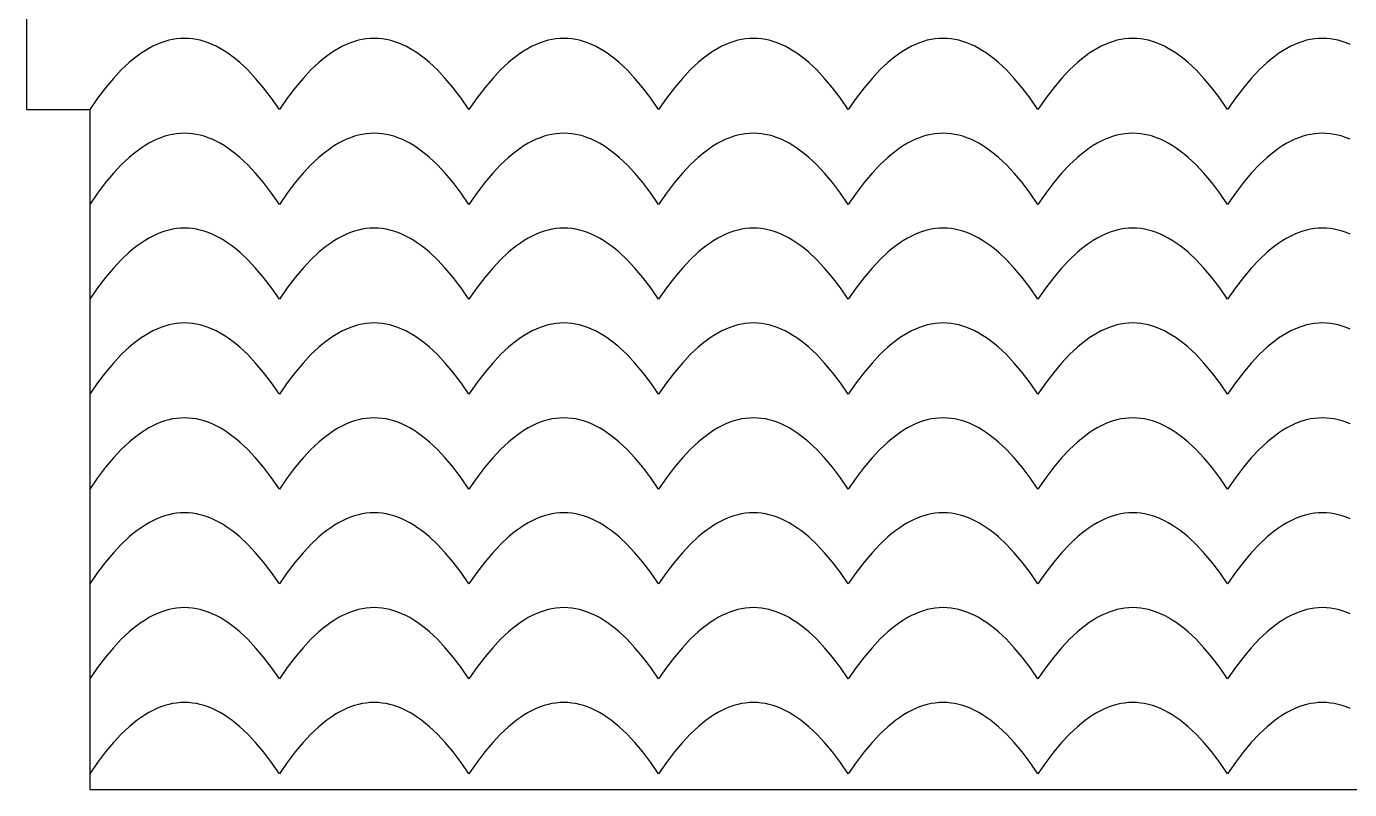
# Model space of a CAD drawing. Extents: x -831 to 1547, y -1426 to -385.
# Drawn here: x -1.2 to 61.6, y -740 to -703.8 of the extents above; entities that cross this region are included whole.
import ezdxf

# ---------------------------------------------------------------- set-up
doc = ezdxf.new("R2010")
doc.units = 0
doc.layers.add('CUT', color=18, linetype='CONTINUOUS')
doc.layers.add('ENGRAVE', color=1, linetype='CONTINUOUS')

msp = doc.modelspace()

# ---------------------------------------------------------------- linework, layer by layer
at = {"layer": 'CUT'}
msp.add_lwpolyline([(1.841, -695.709), (-1.159, -695.709), (-1.159, -707.709), (1.842, -707.709), (1.841, -739.959), (253.842, -739.959), (253.842, -663.459), (1.842, -663.459)], close=True, dxfattribs=at)
at = {"layer": 'ENGRAVE'}
for points in [[(61.655, -704.621), (61.467, -704.545), (61.28, -704.48), (61.092, -704.428), (60.905, -704.387), (60.717, -704.357), (60.53, -704.34), (60.342, -704.334), (60.154, -704.34), (59.967, -704.357), (59.779, -704.387), (59.592, -704.428), (59.405, -704.48), (59.217, -704.545), (59.029, -704.621), (58.842, -704.709), (58.655, -704.809), (58.467, -704.92), (58.28, -705.043), (58.092, -705.178), (57.905, -705.324), (57.717, -705.482), (57.342, -705.834), (56.967, -706.232), (56.592, -706.678), (56.217, -707.17), (55.842, -707.709), (55.467, -707.17), (55.092, -706.678), (54.717, -706.232), (54.342, -705.834), (53.967, -705.482), (53.779, -705.324), (53.592, -705.178), (53.405, -705.043), (53.217, -704.92), (53.029, -704.809), (52.842, -704.709), (52.655, -704.621), (52.467, -704.545), (52.28, -704.48), (52.092, -704.428), (51.905, -704.387), (51.717, -704.357), (51.53, -704.34), (51.342, -704.334), (51.154, -704.34), (50.967, -704.357), (50.779, -704.387), (50.592, -704.428), (50.405, -704.48), (50.217, -704.545), (50.029, -704.621), (49.842, -704.709), (49.655, -704.809), (49.467, -704.92), (49.28, -705.043), (49.092, -705.178), (48.905, -705.324), (48.717, -705.482), (48.342, -705.834), (47.967, -706.232), (47.592, -706.678), (47.217, -707.17), (46.842, -707.709), (46.467, -707.17), (46.092, -706.678), (45.717, -706.232), (45.342, -705.834), (44.967, -705.482), (44.779, -705.324), (44.592, -705.178), (44.405, -705.043), (44.217, -704.92), (44.029, -704.809), (43.842, -704.709), (43.655, -704.621), (43.467, -704.545), (43.28, -704.48), (43.092, -704.428), (42.905, -704.387), (42.717, -704.357), (42.53, -704.34), (42.342, -704.334), (42.154, -704.34), (41.967, -704.357), (41.779, -704.387), (41.592, -704.428), (41.405, -704.48), (41.217, -704.545), (41.029, -704.621), (40.842, -704.709), (40.655, -704.809), (40.467, -704.92), (40.28, -705.043), (40.092, -705.178), (39.905, -705.324), (39.717, -705.482), (39.342, -705.834), (38.967, -706.232), (38.592, -706.678), (38.217, -707.17), (37.842, -707.709), (37.467, -707.17), (37.092, -706.678), (36.717, -706.232), (36.342, -705.834), (35.967, -705.482), (35.779, -705.324), (35.592, -705.178), (35.405, -705.043), (35.217, -704.92), (35.029, -704.809), (34.842, -704.709), (34.655, -704.621), (34.467, -704.545), (34.28, -704.48), (34.092, -704.428), (33.905, -704.387), (33.717, -704.357), (33.53, -704.34), (33.342, -704.334), (33.154, -704.34), (32.967, -704.357), (32.779, -704.387), (32.592, -704.428), (32.405, -704.48), (32.217, -704.545), (32.029, -704.621), (31.842, -704.709), (31.655, -704.809), (31.467, -704.92), (31.28, -705.043), (31.092, -705.178), (30.905, -705.324), (30.717, -705.482), (30.342, -705.834), (29.967, -706.232), (29.592, -706.678), (29.217, -707.17), (28.842, -707.709), (28.467, -707.17), (28.092, -706.678), (27.717, -706.232), (27.342, -705.834), (26.967, -705.482), (26.779, -705.324), (26.592, -705.178), (26.405, -705.043), (26.217, -704.92), (26.029, -704.809), (25.842, -704.709), (25.655, -704.621), (25.467, -704.545), (25.28, -704.48), (25.092, -704.428), (24.905, -704.387), (24.717, -704.357), (24.53, -704.34), (24.342, -704.334), (24.154, -704.34), (23.967, -704.357), (23.779, -704.387), (23.592, -704.428), (23.405, -704.48), (23.217, -704.545), (23.029, -704.621), (22.842, -704.709), (22.655, -704.809), (22.467, -704.92), (22.28, -705.043), (22.092, -705.178), (21.905, -705.324), (21.717, -705.482), (21.342, -705.834), (20.967, -706.232), (20.592, -706.678), (20.217, -707.17), (19.842, -707.709), (19.467, -707.17), (19.092, -706.678), (18.717, -706.232), (18.342, -705.834), (17.967, -705.482), (17.779, -705.324), (17.592, -705.178), (17.405, -705.043), (17.217, -704.92), (17.029, -704.809), (16.842, -704.709), (16.655, -704.621), (16.467, -704.545), (16.28, -704.48), (16.092, -704.428), (15.905, -704.387), (15.717, -704.357), (15.53, -704.34), (15.342, -704.334), (15.154, -704.34), (14.967, -704.357), (14.779, -704.387), (14.592, -704.428), (14.405, -704.481), (14.217, -704.545), (14.029, -704.621), (13.842, -704.709), (13.655, -704.809), (13.467, -704.92), (13.28, -705.043), (13.092, -705.178), (12.905, -705.324), (12.717, -705.482), (12.342, -705.834), (11.967, -706.232), (11.592, -706.678), (11.217, -707.17), (10.842, -707.709), (10.467, -707.17), (10.092, -706.678), (9.717, -706.232), (9.342, -705.834), (8.967, -705.482), (8.779, -705.324), (8.592, -705.178), (8.405, -705.043), (8.217, -704.92), (8.029, -704.809), (7.842, -704.709), (7.655, -704.621), (7.467, -704.545), (7.28, -704.481), (7.092, -704.428), (6.905, -704.387), (6.717, -704.357), (6.53, -704.34), (6.342, -704.334), (6.154, -704.34), (5.967, -704.357), (5.779, -704.387), (5.592, -704.428), (5.405, -704.481), (5.217, -704.545), (5.029, -704.621), (4.842, -704.709), (4.655, -704.809), (4.467, -704.92), (4.28, -705.043), (4.092, -705.178), (3.905, -705.324), (3.717, -705.482), (3.342, -705.834), (2.967, -706.232), (2.592, -706.678), (2.217, -707.17), (1.842, -707.709)], [(61.654, -709.121), (61.467, -709.045), (61.279, -708.98), (61.092, -708.928), (60.904, -708.887), (60.717, -708.857), (60.529, -708.84), (60.342, -708.834), (60.154, -708.84), (59.967, -708.857), (59.779, -708.887), (59.592, -708.928), (59.404, -708.98), (59.217, -709.045), (59.029, -709.121), (58.842, -709.209), (58.654, -709.309), (58.467, -709.42), (58.279, -709.543), (58.092, -709.678), (57.904, -709.824), (57.717, -709.982), (57.342, -710.334), (56.967, -710.732), (56.592, -711.178), (56.217, -711.67), (55.842, -712.209), (55.467, -711.67), (55.092, -711.178), (54.717, -710.732), (54.342, -710.334), (53.967, -709.982), (53.779, -709.824), (53.592, -709.678), (53.404, -709.543), (53.217, -709.42), (53.029, -709.309), (52.842, -709.209), (52.654, -709.121), (52.467, -709.045), (52.279, -708.98), (52.092, -708.928), (51.904, -708.887), (51.717, -708.857), (51.529, -708.84), (51.342, -708.834), (51.154, -708.84), (50.967, -708.857), (50.779, -708.887), (50.592, -708.928), (50.404, -708.98), (50.217, -709.045), (50.029, -709.121), (49.842, -709.209), (49.654, -709.309), (49.467, -709.42), (49.279, -709.543), (49.092, -709.678), (48.904, -709.824), (48.717, -709.982), (48.342, -710.334), (47.967, -710.732), (47.592, -711.178), (47.217, -711.67), (46.842, -712.209), (46.467, -711.67), (46.092, -711.178), (45.717, -710.732), (45.342, -710.334), (44.967, -709.982), (44.779, -709.824), (44.592, -709.678), (44.404, -709.543), (44.217, -709.42), (44.029, -709.309), (43.842, -709.209), (43.654, -709.121), (43.467, -709.045), (43.279, -708.98), (43.092, -708.928), (42.904, -708.887), (42.717, -708.857), (42.529, -708.84), (42.342, -708.834), (42.154, -708.84), (41.967, -708.857), (41.779, -708.887), (41.592, -708.928), (41.404, -708.98), (41.217, -709.045), (41.029, -709.121), (40.842, -709.209), (40.654, -709.309), (40.467, -709.42), (40.279, -709.543), (40.092, -709.678), (39.904, -709.824), (39.717, -709.982), (39.342, -710.334), (38.967, -710.732), (38.592, -711.178), (38.217, -711.67), (37.842, -712.209), (37.467, -711.67), (37.092, -711.178), (36.717, -710.732), (36.342, -710.334), (35.967, -709.982), (35.779, -709.824), (35.592, -709.678), (35.404, -709.543), (35.217, -709.42), (35.029, -709.309), (34.842, -709.209), (34.654, -709.121), (34.467, -709.045), (34.279, -708.98), (34.092, -708.928), (33.904, -708.887), (33.717, -708.857), (33.529, -708.84), (33.342, -708.834), (33.154, -708.84), (32.967, -708.857), (32.779, -708.887), (32.592, -708.928), (32.404, -708.98), (32.217, -709.045), (32.029, -709.121), (31.842, -709.209), (31.654, -709.309), (31.467, -709.42), (31.279, -709.543), (31.092, -709.678), (30.904, -709.824), (30.717, -709.982), (30.342, -710.334), (29.967, -710.732), (29.592, -711.178), (29.217, -711.67), (28.842, -712.209), (28.467, -711.67), (28.092, -711.178), (27.717, -710.732), (27.342, -710.334), (26.967, -709.982), (26.779, -709.824), (26.592, -709.678), (26.404, -709.543), (26.217, -709.42), (26.029, -709.309), (25.842, -709.209), (25.654, -709.121), (25.467, -709.045), (25.279, -708.98), (25.092, -708.928), (24.904, -708.887), (24.717, -708.857), (24.529, -708.84), (24.342, -708.834), (24.154, -708.84), (23.967, -708.857), (23.779, -708.887), (23.592, -708.928), (23.404, -708.98), (23.217, -709.045), (23.029, -709.121), (22.842, -709.209), (22.654, -709.309), (22.467, -709.42), (22.279, -709.543), (22.092, -709.678), (21.904, -709.824), (21.717, -709.982), (21.342, -710.334), (20.967, -710.732), (20.592, -711.178), (20.217, -711.67), (19.842, -712.209), (19.467, -711.67), (19.092, -711.178), (18.717, -710.732), (18.342, -710.334), (17.967, -709.982), (17.779, -709.824), (17.592, -709.678), (17.404, -709.543), (17.217, -709.42), (17.029, -709.309), (16.842, -709.209), (16.654, -709.121), (16.467, -709.045), (16.279, -708.98), (16.092, -708.928), (15.904, -708.887), (15.717, -708.857), (15.529, -708.84), (15.342, -708.834), (15.154, -708.84), (14.967, -708.857), (14.779, -708.887), (14.592, -708.928), (14.404, -708.981), (14.217, -709.045), (14.029, -709.121), (13.842, -709.209), (13.654, -709.309), (13.467, -709.42), (13.279, -709.543), (13.092, -709.678), (12.904, -709.824), (12.717, -709.982), (12.342, -710.334), (11.967, -710.732), (11.592, -711.178), (11.217, -711.67), (10.842, -712.209), (10.467, -711.67), (10.092, -711.178), (9.717, -710.732), (9.342, -710.334), (8.967, -709.982), (8.779, -709.824), (8.592, -709.678), (8.404, -709.543), (8.217, -709.42), (8.029, -709.309), (7.842, -709.209), (7.654, -709.121), (7.467, -709.045), (7.279, -708.981), (7.092, -708.928), (6.904, -708.887), (6.717, -708.857), (6.529, -708.84), (6.342, -708.834), (6.154, -708.84), (5.967, -708.857), (5.779, -708.887), (5.592, -708.928), (5.404, -708.981), (5.217, -709.045), (5.029, -709.121), (4.842, -709.209), (4.654, -709.309), (4.467, -709.42), (4.279, -709.543), (4.092, -709.678), (3.904, -709.824), (3.717, -709.982), (3.342, -710.334), (2.967, -710.732), (2.592, -711.178), (2.217, -711.67), (1.842, -712.209)], [(61.654, -713.621), (61.467, -713.545), (61.279, -713.48), (61.092, -713.428), (60.904, -713.387), (60.717, -713.357), (60.529, -713.34), (60.342, -713.334), (60.154, -713.34), (59.967, -713.357), (59.779, -713.387), (59.592, -713.428), (59.404, -713.48), (59.217, -713.545), (59.029, -713.621), (58.842, -713.709), (58.654, -713.809), (58.467, -713.92), (58.279, -714.043), (58.092, -714.178), (57.904, -714.324), (57.717, -714.482), (57.342, -714.834), (56.967, -715.232), (56.592, -715.678), (56.217, -716.17), (55.842, -716.709), (55.467, -716.17), (55.092, -715.678), (54.717, -715.232), (54.342, -714.834), (53.967, -714.482), (53.779, -714.324), (53.592, -714.178), (53.404, -714.043), (53.217, -713.92), (53.029, -713.809), (52.842, -713.709), (52.654, -713.621), (52.467, -713.545), (52.279, -713.48), (52.092, -713.428), (51.904, -713.387), (51.717, -713.357), (51.529, -713.34), (51.342, -713.334), (51.154, -713.34), (50.967, -713.357), (50.779, -713.387), (50.592, -713.428), (50.404, -713.48), (50.217, -713.545), (50.029, -713.621), (49.842, -713.709), (49.654, -713.809), (49.467, -713.92), (49.279, -714.043), (49.092, -714.178), (48.904, -714.324), (48.717, -714.482), (48.342, -714.834), (47.967, -715.232), (47.592, -715.678), (47.217, -716.17), (46.842, -716.709), (46.467, -716.17), (46.092, -715.678), (45.717, -715.232), (45.342, -714.834), (44.967, -714.482), (44.779, -714.324), (44.592, -714.178), (44.404, -714.043), (44.217, -713.92), (44.029, -713.809), (43.842, -713.709), (43.654, -713.621), (43.467, -713.545), (43.279, -713.48), (43.092, -713.428), (42.904, -713.387), (42.717, -713.357), (42.529, -713.34), (42.342, -713.334), (42.154, -713.34), (41.967, -713.357), (41.779, -713.387), (41.592, -713.428), (41.404, -713.48), (41.217, -713.545), (41.029, -713.621), (40.842, -713.709), (40.654, -713.809), (40.467, -713.92), (40.279, -714.043), (40.092, -714.178), (39.904, -714.324), (39.717, -714.482), (39.342, -714.834), (38.967, -715.232), (38.592, -715.678), (38.217, -716.17), (37.842, -716.709), (37.467, -716.17), (37.092, -715.678), (36.717, -715.232), (36.342, -714.834), (35.967, -714.482), (35.779, -714.324), (35.592, -714.178), (35.404, -714.043), (35.217, -713.92), (35.029, -713.809), (34.842, -713.709), (34.654, -713.621), (34.467, -713.545), (34.279, -713.48), (34.092, -713.428), (33.904, -713.387), (33.717, -713.357), (33.529, -713.34), (33.342, -713.334), (33.154, -713.34), (32.967, -713.357), (32.779, -713.387), (32.592, -713.428), (32.404, -713.48), (32.217, -713.545), (32.029, -713.621), (31.842, -713.709), (31.654, -713.809), (31.467, -713.92), (31.279, -714.043), (31.092, -714.178), (30.904, -714.324), (30.717, -714.482), (30.342, -714.834), (29.967, -715.232), (29.592, -715.678), (29.217, -716.17), (28.842, -716.709), (28.467, -716.17), (28.092, -715.678), (27.717, -715.232), (27.342, -714.834), (26.967, -714.482), (26.779, -714.324), (26.592, -714.178), (26.404, -714.043), (26.217, -713.92), (26.029, -713.809), (25.842, -713.709), (25.654, -713.621), (25.467, -713.545), (25.279, -713.48), (25.092, -713.428), (24.904, -713.387), (24.717, -713.357), (24.529, -713.34), (24.342, -713.334), (24.154, -713.34), (23.967, -713.357), (23.779, -713.387), (23.592, -713.428), (23.404, -713.48), (23.217, -713.545), (23.029, -713.621), (22.842, -713.709), (22.654, -713.809), (22.467, -713.92), (22.279, -714.043), (22.092, -714.178), (21.904, -714.324), (21.717, -714.482), (21.342, -714.834), (20.967, -715.232), (20.592, -715.678), (20.217, -716.17), (19.842, -716.709), (19.467, -716.17), (19.092, -715.678), (18.717, -715.232), (18.342, -714.834), (17.967, -714.482), (17.779, -714.324), (17.592, -714.178), (17.404, -714.043), (17.217, -713.92), (17.029, -713.809), (16.842, -713.709), (16.654, -713.621), (16.467, -713.545), (16.279, -713.48), (16.092, -713.428), (15.904, -713.387), (15.717, -713.357), (15.529, -713.34), (15.342, -713.334), (15.154, -713.34), (14.967, -713.357), (14.779, -713.387), (14.592, -713.428), (14.404, -713.481), (14.217, -713.545), (14.029, -713.621), (13.842, -713.709), (13.654, -713.809), (13.467, -713.92), (13.279, -714.043), (13.092, -714.178), (12.904, -714.324), (12.717, -714.482), (12.342, -714.834), (11.967, -715.232), (11.592, -715.678), (11.217, -716.17), (10.842, -716.709), (10.467, -716.17), (10.092, -715.678), (9.717, -715.232), (9.342, -714.834), (8.967, -714.482), (8.779, -714.324), (8.592, -714.178), (8.404, -714.043), (8.217, -713.92), (8.029, -713.809), (7.842, -713.709), (7.654, -713.621), (7.467, -713.545), (7.279, -713.481), (7.092, -713.428), (6.904, -713.387), (6.717, -713.357), (6.529, -713.34), (6.342, -713.334), (6.154, -713.34), (5.967, -713.357), (5.779, -713.387), (5.592, -713.428), (5.404, -713.481), (5.217, -713.545), (5.029, -713.621), (4.842, -713.709), (4.654, -713.809), (4.467, -713.92), (4.279, -714.043), (4.092, -714.178), (3.904, -714.324), (3.717, -714.482), (3.342, -714.834), (2.967, -715.232), (2.592, -715.678), (2.217, -716.17), (1.842, -716.709)], [(61.655, -718.121), (61.467, -718.045), (61.28, -717.98), (61.092, -717.928), (60.905, -717.887), (60.717, -717.857), (60.53, -717.84), (60.342, -717.834), (60.154, -717.84), (59.967, -717.857), (59.779, -717.887), (59.592, -717.928), (59.405, -717.98), (59.217, -718.045), (59.029, -718.121), (58.842, -718.209), (58.655, -718.309), (58.467, -718.42), (58.28, -718.543), (58.092, -718.678), (57.905, -718.824), (57.717, -718.982), (57.342, -719.334), (56.967, -719.732), (56.592, -720.178), (56.217, -720.67), (55.842, -721.209), (55.467, -720.67), (55.092, -720.178), (54.717, -719.732), (54.342, -719.334), (53.967, -718.982), (53.779, -718.824), (53.592, -718.678), (53.404, -718.543), (53.217, -718.42), (53.029, -718.309), (52.842, -718.209), (52.654, -718.121), (52.467, -718.045), (52.279, -717.98), (52.092, -717.928), (51.904, -717.887), (51.717, -717.857), (51.529, -717.84), (51.342, -717.834), (51.154, -717.84), (50.967, -717.857), (50.779, -717.887), (50.592, -717.928), (50.404, -717.98), (50.217, -718.045), (50.029, -718.121), (49.842, -718.209), (49.654, -718.309), (49.467, -718.42), (49.279, -718.543), (49.092, -718.678), (48.904, -718.824), (48.717, -718.982), (48.342, -719.334), (47.967, -719.732), (47.592, -720.178), (47.217, -720.67), (46.842, -721.209), (46.467, -720.67), (46.092, -720.178), (45.717, -719.732), (45.342, -719.334), (44.967, -718.982), (44.779, -718.824), (44.592, -718.678), (44.404, -718.543), (44.217, -718.42), (44.029, -718.309), (43.842, -718.209), (43.654, -718.121), (43.467, -718.045), (43.279, -717.98), (43.092, -717.928), (42.904, -717.887), (42.717, -717.857), (42.529, -717.84), (42.342, -717.834), (42.154, -717.84), (41.967, -717.857), (41.779, -717.887), (41.592, -717.928), (41.404, -717.98), (41.217, -718.045), (41.029, -718.121), (40.842, -718.209), (40.654, -718.309), (40.467, -718.42), (40.279, -718.543), (40.092, -718.678), (39.904, -718.824), (39.717, -718.982), (39.342, -719.334), (38.967, -719.732), (38.592, -720.178), (38.217, -720.67), (37.842, -721.209), (37.467, -720.67), (37.092, -720.178), (36.717, -719.732), (36.342, -719.334), (35.967, -718.982), (35.779, -718.824), (35.592, -718.678), (35.404, -718.543), (35.217, -718.42), (35.029, -718.309), (34.842, -718.209), (34.654, -718.121), (34.467, -718.045), (34.279, -717.98), (34.092, -717.928), (33.904, -717.887), (33.717, -717.857), (33.529, -717.84), (33.342, -717.834), (33.154, -717.84), (32.967, -717.857), (32.779, -717.887), (32.592, -717.928), (32.404, -717.98), (32.217, -718.045), (32.029, -718.121), (31.842, -718.209), (31.654, -718.309), (31.467, -718.42), (31.279, -718.543), (31.092, -718.678), (30.904, -718.824), (30.717, -718.982), (30.342, -719.334), (29.967, -719.732), (29.592, -720.178), (29.217, -720.67), (28.842, -721.209), (28.467, -720.67), (28.092, -720.178), (27.717, -719.732), (27.342, -719.334), (26.967, -718.982), (26.779, -718.824), (26.592, -718.678), (26.404, -718.543), (26.217, -718.42), (26.029, -718.309), (25.842, -718.209), (25.654, -718.121), (25.467, -718.045), (25.279, -717.98), (25.092, -717.928), (24.904, -717.887), (24.717, -717.857), (24.529, -717.84), (24.342, -717.834), (24.154, -717.84), (23.967, -717.857), (23.779, -717.887), (23.592, -717.928), (23.404, -717.98), (23.217, -718.045), (23.029, -718.121), (22.842, -718.209), (22.654, -718.309), (22.467, -718.42), (22.279, -718.543), (22.092, -718.678), (21.904, -718.824), (21.717, -718.982), (21.342, -719.334), (20.967, -719.732), (20.592, -720.178), (20.217, -720.67), (19.842, -721.209), (19.467, -720.67), (19.092, -720.178), (18.717, -719.732), (18.342, -719.334), (17.967, -718.982), (17.779, -718.824), (17.592, -718.678), (17.404, -718.543), (17.217, -718.42), (17.029, -718.309), (16.842, -718.209), (16.654, -718.121), (16.467, -718.045), (16.279, -717.98), (16.092, -717.928), (15.904, -717.887), (15.717, -717.857), (15.529, -717.84), (15.342, -717.834), (15.154, -717.84), (14.967, -717.857), (14.779, -717.887), (14.592, -717.928), (14.404, -717.981), (14.217, -718.045), (14.029, -718.121), (13.842, -718.209), (13.654, -718.309), (13.467, -718.42), (13.279, -718.543), (13.092, -718.678), (12.904, -718.824), (12.717, -718.982), (12.342, -719.334), (11.967, -719.732), (11.592, -720.178), (11.217, -720.67), (10.842, -721.209), (10.467, -720.67), (10.092, -720.178), (9.717, -719.732), (9.342, -719.334), (8.967, -718.982), (8.779, -718.824), (8.592, -718.678), (8.404, -718.543), (8.217, -718.42), (8.029, -718.309), (7.842, -718.209), (7.654, -718.121), (7.467, -718.045), (7.279, -717.981), (7.092, -717.928), (6.904, -717.887), (6.717, -717.857), (6.529, -717.84), (6.342, -717.834), (6.154, -717.84), (5.967, -717.857), (5.779, -717.887), (5.592, -717.928), (5.404, -717.981), (5.217, -718.045), (5.029, -718.121), (4.842, -718.209), (4.654, -718.309), (4.467, -718.42), (4.279, -718.543), (4.092, -718.678), (3.904, -718.824), (3.717, -718.982), (3.342, -719.334), (2.967, -719.732), (2.592, -720.178), (2.217, -720.67), (1.842, -721.209)], [(61.655, -722.621), (61.467, -722.545), (61.28, -722.48), (61.092, -722.428), (60.905, -722.387), (60.717, -722.357), (60.53, -722.34), (60.342, -722.334), (60.154, -722.34), (59.967, -722.357), (59.779, -722.387), (59.592, -722.428), (59.405, -722.48), (59.217, -722.545), (59.029, -722.621), (58.842, -722.709), (58.655, -722.809), (58.467, -722.92), (58.28, -723.043), (58.092, -723.178), (57.905, -723.324), (57.717, -723.482), (57.342, -723.834), (56.967, -724.232), (56.592, -724.678), (56.217, -725.17), (55.842, -725.709), (55.467, -725.17), (55.092, -724.678), (54.717, -724.232), (54.342, -723.834), (53.967, -723.482), (53.779, -723.324), (53.592, -723.178), (53.405, -723.043), (53.217, -722.92), (53.029, -722.809), (52.842, -722.709), (52.655, -722.621), (52.467, -722.545), (52.28, -722.48), (52.092, -722.428), (51.905, -722.387), (51.717, -722.357), (51.53, -722.34), (51.342, -722.334), (51.154, -722.34), (50.967, -722.357), (50.779, -722.387), (50.592, -722.428), (50.405, -722.48), (50.217, -722.545), (50.029, -722.621), (49.842, -722.709), (49.655, -722.809), (49.467, -722.92), (49.28, -723.043), (49.092, -723.178), (48.905, -723.324), (48.717, -723.482), (48.342, -723.834), (47.967, -724.232), (47.592, -724.678), (47.217, -725.17), (46.842, -725.709), (46.467, -725.17), (46.092, -724.678), (45.717, -724.232), (45.342, -723.834), (44.967, -723.482), (44.779, -723.324), (44.592, -723.178), (44.405, -723.043), (44.217, -722.92), (44.029, -722.809), (43.842, -722.709), (43.655, -722.621), (43.467, -722.545), (43.28, -722.48), (43.092, -722.428), (42.905, -722.387), (42.717, -722.357), (42.53, -722.34), (42.342, -722.334), (42.154, -722.34), (41.967, -722.357), (41.779, -722.387), (41.592, -722.428), (41.405, -722.48), (41.217, -722.545), (41.029, -722.621), (40.842, -722.709), (40.655, -722.809), (40.467, -722.92), (40.28, -723.043), (40.092, -723.178), (39.905, -723.324), (39.717, -723.482), (39.342, -723.834), (38.967, -724.232), (38.592, -724.678), (38.217, -725.17), (37.842, -725.709), (37.467, -725.17), (37.092, -724.678), (36.717, -724.232), (36.342, -723.834), (35.967, -723.482), (35.779, -723.324), (35.592, -723.178), (35.405, -723.043), (35.217, -722.92), (35.029, -722.809), (34.842, -722.709), (34.655, -722.621), (34.467, -722.545), (34.28, -722.48), (34.092, -722.428), (33.905, -722.387), (33.717, -722.357), (33.53, -722.34), (33.342, -722.334), (33.154, -722.34), (32.967, -722.357), (32.779, -722.387), (32.592, -722.428), (32.405, -722.48), (32.217, -722.545), (32.029, -722.621), (31.842, -722.709), (31.655, -722.809), (31.467, -722.92), (31.28, -723.043), (31.092, -723.178), (30.905, -723.324), (30.717, -723.482), (30.342, -723.834), (29.967, -724.232), (29.592, -724.678), (29.217, -725.17), (28.842, -725.709), (28.467, -725.17), (28.092, -724.678), (27.717, -724.232), (27.342, -723.834), (26.967, -723.482), (26.779, -723.324), (26.592, -723.178), (26.405, -723.043), (26.217, -722.92), (26.029, -722.809), (25.842, -722.709), (25.655, -722.621), (25.467, -722.545), (25.28, -722.48), (25.092, -722.428), (24.905, -722.387), (24.717, -722.357), (24.53, -722.34), (24.342, -722.334), (24.154, -722.34), (23.967, -722.357), (23.779, -722.387), (23.592, -722.428), (23.405, -722.48), (23.217, -722.545), (23.029, -722.621), (22.842, -722.709), (22.655, -722.809), (22.467, -722.92), (22.28, -723.043), (22.092, -723.178), (21.905, -723.324), (21.717, -723.482), (21.342, -723.834), (20.967, -724.232), (20.592, -724.678), (20.217, -725.17), (19.842, -725.709), (19.467, -725.17), (19.092, -724.678), (18.717, -724.232), (18.342, -723.834), (17.967, -723.482), (17.779, -723.324), (17.592, -723.178), (17.405, -723.043), (17.217, -722.92), (17.029, -722.809), (16.842, -722.709), (16.655, -722.621), (16.467, -722.545), (16.28, -722.48), (16.092, -722.428), (15.905, -722.387), (15.717, -722.357), (15.53, -722.34), (15.342, -722.334), (15.154, -722.34), (14.967, -722.357), (14.779, -722.387), (14.592, -722.428), (14.405, -722.481), (14.217, -722.545), (14.029, -722.621), (13.842, -722.709), (13.655, -722.809), (13.467, -722.92), (13.28, -723.043), (13.092, -723.178), (12.905, -723.324), (12.717, -723.482), (12.342, -723.834), (11.967, -724.232), (11.592, -724.678), (11.217, -725.17), (10.842, -725.709), (10.467, -725.17), (10.092, -724.678), (9.717, -724.232), (9.342, -723.834), (8.967, -723.482), (8.779, -723.324), (8.592, -723.178), (8.405, -723.043), (8.217, -722.92), (8.029, -722.809), (7.842, -722.709), (7.655, -722.621), (7.467, -722.545), (7.28, -722.481), (7.092, -722.428), (6.905, -722.387), (6.717, -722.357), (6.53, -722.34), (6.342, -722.334), (6.154, -722.34), (5.967, -722.357), (5.779, -722.387), (5.592, -722.428), (5.405, -722.481), (5.217, -722.545), (5.029, -722.621), (4.842, -722.709), (4.655, -722.809), (4.467, -722.92), (4.28, -723.043), (4.092, -723.178), (3.905, -723.324), (3.717, -723.482), (3.342, -723.834), (2.967, -724.232), (2.592, -724.678), (2.217, -725.17), (1.842, -725.709)], [(61.655, -727.121), (61.467, -727.045), (61.28, -726.98), (61.092, -726.928), (60.905, -726.887), (60.717, -726.857), (60.53, -726.84), (60.342, -726.834), (60.154, -726.84), (59.967, -726.857), (59.779, -726.887), (59.592, -726.928), (59.405, -726.98), (59.217, -727.045), (59.029, -727.121), (58.842, -727.209), (58.655, -727.309), (58.467, -727.42), (58.28, -727.543), (58.092, -727.678), (57.905, -727.824), (57.717, -727.982), (57.342, -728.334), (56.967, -728.732), (56.592, -729.178), (56.217, -729.67), (55.842, -730.209), (55.467, -729.67), (55.092, -729.178), (54.717, -728.732), (54.342, -728.334), (53.967, -727.982), (53.779, -727.824), (53.592, -727.678), (53.405, -727.543), (53.217, -727.42), (53.029, -727.309), (52.842, -727.209), (52.655, -727.121), (52.467, -727.045), (52.28, -726.98), (52.092, -726.928), (51.905, -726.887), (51.717, -726.857), (51.53, -726.84), (51.342, -726.834), (51.154, -726.84), (50.967, -726.857), (50.779, -726.887), (50.592, -726.928), (50.405, -726.98), (50.217, -727.045), (50.029, -727.121), (49.842, -727.209), (49.655, -727.309), (49.467, -727.42), (49.28, -727.543), (49.092, -727.678), (48.905, -727.824), (48.717, -727.982), (48.342, -728.334), (47.967, -728.732), (47.592, -729.178), (47.217, -729.67), (46.842, -730.209), (46.467, -729.67), (46.092, -729.178), (45.717, -728.732), (45.342, -728.334), (44.967, -727.982), (44.779, -727.824), (44.592, -727.678), (44.405, -727.543), (44.217, -727.42), (44.029, -727.309), (43.842, -727.209), (43.655, -727.121), (43.467, -727.045), (43.28, -726.98), (43.092, -726.928), (42.905, -726.887), (42.717, -726.857), (42.53, -726.84), (42.342, -726.834), (42.154, -726.84), (41.967, -726.857), (41.779, -726.887), (41.592, -726.928), (41.405, -726.98), (41.217, -727.045), (41.029, -727.121), (40.842, -727.209), (40.655, -727.309), (40.467, -727.42), (40.28, -727.543), (40.092, -727.678), (39.905, -727.824), (39.717, -727.982), (39.342, -728.334), (38.967, -728.732), (38.592, -729.178), (38.217, -729.67), (37.842, -730.209), (37.467, -729.67), (37.092, -729.178), (36.717, -728.732), (36.342, -728.334), (35.967, -727.982), (35.779, -727.824), (35.592, -727.678), (35.405, -727.543), (35.217, -727.42), (35.029, -727.309), (34.842, -727.209), (34.655, -727.121), (34.467, -727.045), (34.28, -726.98), (34.092, -726.928), (33.905, -726.887), (33.717, -726.857), (33.53, -726.84), (33.342, -726.834), (33.154, -726.84), (32.967, -726.857), (32.779, -726.887), (32.592, -726.928), (32.405, -726.98), (32.217, -727.045), (32.029, -727.121), (31.842, -727.209), (31.655, -727.309), (31.467, -727.42), (31.28, -727.543), (31.092, -727.678), (30.905, -727.824), (30.717, -727.982), (30.342, -728.334), (29.967, -728.732), (29.592, -729.178), (29.217, -729.67), (28.842, -730.209), (28.467, -729.67), (28.092, -729.178), (27.717, -728.732), (27.342, -728.334), (26.967, -727.982), (26.779, -727.824), (26.592, -727.678), (26.405, -727.543), (26.217, -727.42), (26.029, -727.309), (25.842, -727.209), (25.655, -727.121), (25.467, -727.045), (25.28, -726.98), (25.092, -726.928), (24.905, -726.887), (24.717, -726.857), (24.53, -726.84), (24.342, -726.834), (24.154, -726.84), (23.967, -726.857), (23.779, -726.887), (23.592, -726.928), (23.405, -726.98), (23.217, -727.045), (23.029, -727.121), (22.842, -727.209), (22.655, -727.309), (22.467, -727.42), (22.28, -727.543), (22.092, -727.678), (21.905, -727.824), (21.717, -727.982), (21.342, -728.334), (20.967, -728.732), (20.592, -729.178), (20.217, -729.67), (19.842, -730.209), (19.467, -729.67), (19.092, -729.178), (18.717, -728.732), (18.342, -728.334), (17.967, -727.982), (17.779, -727.824), (17.592, -727.678), (17.405, -727.543), (17.217, -727.42), (17.029, -727.309), (16.842, -727.209), (16.655, -727.121), (16.467, -727.045), (16.28, -726.98), (16.092, -726.928), (15.905, -726.887), (15.717, -726.857), (15.53, -726.84), (15.342, -726.834), (15.154, -726.84), (14.967, -726.857), (14.779, -726.887), (14.592, -726.928), (14.405, -726.981), (14.217, -727.045), (14.029, -727.121), (13.842, -727.209), (13.655, -727.309), (13.467, -727.42), (13.28, -727.543), (13.092, -727.678), (12.905, -727.824), (12.717, -727.982), (12.342, -728.334), (11.967, -728.732), (11.592, -729.178), (11.217, -729.67), (10.842, -730.209), (10.467, -729.67), (10.092, -729.178), (9.717, -728.732), (9.342, -728.334), (8.967, -727.982), (8.779, -727.824), (8.592, -727.678), (8.405, -727.543), (8.217, -727.42), (8.029, -727.309), (7.842, -727.209), (7.655, -727.121), (7.467, -727.045), (7.28, -726.981), (7.092, -726.928), (6.905, -726.887), (6.717, -726.857), (6.53, -726.84), (6.342, -726.834), (6.154, -726.84), (5.967, -726.857), (5.779, -726.887), (5.592, -726.928), (5.405, -726.981), (5.217, -727.045), (5.029, -727.121), (4.842, -727.209), (4.655, -727.309), (4.467, -727.42), (4.28, -727.543), (4.092, -727.678), (3.905, -727.824), (3.717, -727.982), (3.342, -728.334), (2.967, -728.732), (2.592, -729.178), (2.217, -729.67), (1.842, -730.209)], [(61.655, -731.621), (61.467, -731.545), (61.28, -731.48), (61.092, -731.428), (60.905, -731.387), (60.717, -731.357), (60.53, -731.34), (60.342, -731.334), (60.154, -731.34), (59.967, -731.357), (59.779, -731.387), (59.592, -731.428), (59.405, -731.48), (59.217, -731.545), (59.029, -731.621), (58.842, -731.709), (58.655, -731.809), (58.467, -731.92), (58.28, -732.043), (58.092, -732.178), (57.905, -732.324), (57.717, -732.482), (57.342, -732.834), (56.967, -733.232), (56.592, -733.678), (56.217, -734.17), (55.842, -734.709), (55.467, -734.17), (55.092, -733.678), (54.717, -733.232), (54.342, -732.834), (53.967, -732.482), (53.779, -732.324), (53.592, -732.178), (53.405, -732.043), (53.217, -731.92), (53.029, -731.809), (52.842, -731.709), (52.655, -731.621), (52.467, -731.545), (52.28, -731.48), (52.092, -731.428), (51.905, -731.387), (51.717, -731.357), (51.53, -731.34), (51.342, -731.334), (51.154, -731.34), (50.967, -731.357), (50.779, -731.387), (50.592, -731.428), (50.405, -731.48), (50.217, -731.545), (50.029, -731.621), (49.842, -731.709), (49.655, -731.809), (49.467, -731.92), (49.28, -732.043), (49.092, -732.178), (48.905, -732.324), (48.717, -732.482), (48.342, -732.834), (47.967, -733.232), (47.592, -733.678), (47.217, -734.17), (46.842, -734.709), (46.467, -734.17), (46.092, -733.678), (45.717, -733.232), (45.342, -732.834), (44.967, -732.482), (44.779, -732.324), (44.592, -732.178), (44.405, -732.043), (44.217, -731.92), (44.029, -731.809), (43.842, -731.709), (43.655, -731.621), (43.467, -731.545), (43.28, -731.48), (43.092, -731.428), (42.905, -731.387), (42.717, -731.357), (42.53, -731.34), (42.342, -731.334), (42.154, -731.34), (41.967, -731.357), (41.779, -731.387), (41.592, -731.428), (41.405, -731.48), (41.217, -731.545), (41.029, -731.621), (40.842, -731.709), (40.655, -731.809), (40.467, -731.92), (40.28, -732.043), (40.092, -732.178), (39.905, -732.324), (39.717, -732.482), (39.342, -732.834), (38.967, -733.232), (38.592, -733.678), (38.217, -734.17), (37.842, -734.709), (37.467, -734.17), (37.092, -733.678), (36.717, -733.232), (36.342, -732.834), (35.967, -732.482), (35.779, -732.324), (35.592, -732.178), (35.405, -732.043), (35.217, -731.92), (35.029, -731.809), (34.842, -731.709), (34.655, -731.621), (34.467, -731.545), (34.28, -731.48), (34.092, -731.428), (33.905, -731.387), (33.717, -731.357), (33.53, -731.34), (33.342, -731.334), (33.154, -731.34), (32.967, -731.357), (32.779, -731.387), (32.592, -731.428), (32.405, -731.48), (32.217, -731.545), (32.029, -731.621), (31.842, -731.709), (31.655, -731.809), (31.467, -731.92), (31.28, -732.043), (31.092, -732.178), (30.905, -732.324), (30.717, -732.482), (30.342, -732.834), (29.967, -733.232), (29.592, -733.678), (29.217, -734.17), (28.842, -734.709), (28.467, -734.17), (28.092, -733.678), (27.717, -733.232), (27.342, -732.834), (26.967, -732.482), (26.779, -732.324), (26.592, -732.178), (26.405, -732.043), (26.217, -731.92), (26.029, -731.809), (25.842, -731.709), (25.655, -731.621), (25.467, -731.545), (25.28, -731.48), (25.092, -731.428), (24.905, -731.387), (24.717, -731.357), (24.53, -731.34), (24.342, -731.334), (24.154, -731.34), (23.967, -731.357), (23.779, -731.387), (23.592, -731.428), (23.405, -731.48), (23.217, -731.545), (23.029, -731.621), (22.842, -731.709), (22.655, -731.809), (22.467, -731.92), (22.28, -732.043), (22.092, -732.178), (21.905, -732.324), (21.717, -732.482), (21.342, -732.834), (20.967, -733.232), (20.592, -733.678), (20.217, -734.17), (19.842, -734.709), (19.467, -734.17), (19.092, -733.678), (18.717, -733.232), (18.342, -732.834), (17.967, -732.482), (17.779, -732.324), (17.592, -732.178), (17.405, -732.043), (17.217, -731.92), (17.029, -731.809), (16.842, -731.709), (16.655, -731.621), (16.467, -731.545), (16.28, -731.48), (16.092, -731.428), (15.905, -731.387), (15.717, -731.357), (15.53, -731.34), (15.342, -731.334), (15.154, -731.34), (14.967, -731.357), (14.779, -731.387), (14.592, -731.428), (14.405, -731.481), (14.217, -731.545), (14.029, -731.621), (13.842, -731.709), (13.655, -731.809), (13.467, -731.92), (13.28, -732.043), (13.092, -732.178), (12.905, -732.324), (12.717, -732.482), (12.342, -732.834), (11.967, -733.232), (11.592, -733.678), (11.217, -734.17), (10.842, -734.709), (10.467, -734.17), (10.092, -733.678), (9.717, -733.232), (9.342, -732.834), (8.967, -732.482), (8.779, -732.324), (8.592, -732.178), (8.405, -732.043), (8.217, -731.92), (8.029, -731.809), (7.842, -731.709), (7.655, -731.621), (7.467, -731.545), (7.28, -731.481), (7.092, -731.428), (6.905, -731.387), (6.717, -731.357), (6.53, -731.34), (6.342, -731.334), (6.154, -731.34), (5.967, -731.357), (5.779, -731.387), (5.592, -731.428), (5.405, -731.481), (5.217, -731.545), (5.029, -731.621), (4.842, -731.709), (4.655, -731.809), (4.467, -731.92), (4.28, -732.043), (4.092, -732.178), (3.905, -732.324), (3.717, -732.482), (3.342, -732.834), (2.967, -733.232), (2.592, -733.678), (2.217, -734.17), (1.842, -734.709)], [(61.655, -736.121), (61.467, -736.045), (61.28, -735.98), (61.092, -735.928), (60.905, -735.887), (60.717, -735.857), (60.53, -735.84), (60.342, -735.834), (60.154, -735.84), (59.967, -735.857), (59.779, -735.887), (59.592, -735.928), (59.405, -735.98), (59.217, -736.045), (59.029, -736.121), (58.842, -736.209), (58.655, -736.309), (58.467, -736.42), (58.28, -736.543), (58.092, -736.678), (57.905, -736.824), (57.717, -736.982), (57.342, -737.334), (56.967, -737.732), (56.592, -738.178), (56.217, -738.67), (55.842, -739.209), (55.467, -738.67), (55.092, -738.178), (54.717, -737.732), (54.342, -737.334), (53.967, -736.982), (53.779, -736.824), (53.592, -736.678), (53.405, -736.543), (53.217, -736.42), (53.029, -736.309), (52.842, -736.209), (52.655, -736.121), (52.467, -736.045), (52.28, -735.98), (52.092, -735.928), (51.905, -735.887), (51.717, -735.857), (51.53, -735.84), (51.342, -735.834), (51.154, -735.84), (50.967, -735.857), (50.779, -735.887), (50.592, -735.928), (50.405, -735.98), (50.217, -736.045), (50.029, -736.121), (49.842, -736.209), (49.655, -736.309), (49.467, -736.42), (49.28, -736.543), (49.092, -736.678), (48.905, -736.824), (48.717, -736.982), (48.342, -737.334), (47.967, -737.732), (47.592, -738.178), (47.217, -738.67), (46.842, -739.209), (46.467, -738.67), (46.092, -738.178), (45.717, -737.732), (45.342, -737.334), (44.967, -736.982), (44.779, -736.824), (44.592, -736.678), (44.405, -736.543), (44.217, -736.42), (44.029, -736.309), (43.842, -736.209), (43.655, -736.121), (43.467, -736.045), (43.28, -735.98), (43.092, -735.928), (42.905, -735.887), (42.717, -735.857), (42.53, -735.84), (42.342, -735.834), (42.154, -735.84), (41.967, -735.857), (41.779, -735.887), (41.592, -735.928), (41.405, -735.98), (41.217, -736.045), (41.029, -736.121), (40.842, -736.209), (40.655, -736.309), (40.467, -736.42), (40.28, -736.543), (40.092, -736.678), (39.905, -736.824), (39.717, -736.982), (39.342, -737.334), (38.967, -737.732), (38.592, -738.178), (38.217, -738.67), (37.842, -739.209), (37.467, -738.67), (37.092, -738.178), (36.717, -737.732), (36.342, -737.334), (35.967, -736.982), (35.779, -736.824), (35.592, -736.678), (35.405, -736.543), (35.217, -736.42), (35.029, -736.309), (34.842, -736.209), (34.655, -736.121), (34.467, -736.045), (34.28, -735.98), (34.092, -735.928), (33.905, -735.887), (33.717, -735.857), (33.53, -735.84), (33.342, -735.834), (33.154, -735.84), (32.967, -735.857), (32.779, -735.887), (32.592, -735.928), (32.405, -735.98), (32.217, -736.045), (32.029, -736.121), (31.842, -736.209), (31.655, -736.309), (31.467, -736.42), (31.28, -736.543), (31.092, -736.678), (30.905, -736.824), (30.717, -736.982), (30.342, -737.334), (29.967, -737.732), (29.592, -738.178), (29.217, -738.67), (28.842, -739.209), (28.467, -738.67), (28.092, -738.178), (27.717, -737.732), (27.342, -737.334), (26.967, -736.982), (26.779, -736.824), (26.592, -736.678), (26.405, -736.543), (26.217, -736.42), (26.029, -736.309), (25.842, -736.209), (25.655, -736.121), (25.467, -736.045), (25.28, -735.98), (25.092, -735.928), (24.905, -735.887), (24.717, -735.857), (24.53, -735.84), (24.342, -735.834), (24.154, -735.84), (23.967, -735.857), (23.779, -735.887), (23.592, -735.928), (23.405, -735.98), (23.217, -736.045), (23.029, -736.121), (22.842, -736.209), (22.655, -736.309), (22.467, -736.42), (22.28, -736.543), (22.092, -736.678), (21.905, -736.824), (21.717, -736.982), (21.342, -737.334), (20.967, -737.732), (20.592, -738.178), (20.217, -738.67), (19.842, -739.209), (19.467, -738.67), (19.092, -738.178), (18.717, -737.732), (18.342, -737.334), (17.967, -736.982), (17.779, -736.824), (17.592, -736.678), (17.405, -736.543), (17.217, -736.42), (17.029, -736.309), (16.842, -736.209), (16.655, -736.121), (16.467, -736.045), (16.28, -735.98), (16.092, -735.928), (15.905, -735.887), (15.717, -735.857), (15.53, -735.84), (15.342, -735.834), (15.154, -735.84), (14.967, -735.857), (14.779, -735.887), (14.592, -735.928), (14.405, -735.981), (14.217, -736.045), (14.029, -736.121), (13.842, -736.209), (13.655, -736.309), (13.467, -736.42), (13.28, -736.543), (13.092, -736.678), (12.905, -736.824), (12.717, -736.982), (12.342, -737.334), (11.967, -737.732), (11.592, -738.178), (11.217, -738.67), (10.842, -739.209), (10.467, -738.67), (10.092, -738.178), (9.717, -737.732), (9.342, -737.334), (8.967, -736.982), (8.779, -736.824), (8.592, -736.678), (8.405, -736.543), (8.217, -736.42), (8.029, -736.309), (7.842, -736.209), (7.655, -736.121), (7.467, -736.045), (7.28, -735.981), (7.092, -735.928), (6.905, -735.887), (6.717, -735.857), (6.53, -735.84), (6.342, -735.834), (6.154, -735.84), (5.967, -735.857), (5.779, -735.887), (5.592, -735.928), (5.405, -735.981), (5.217, -736.045), (5.029, -736.121), (4.842, -736.209), (4.655, -736.309), (4.467, -736.42), (4.28, -736.543), (4.092, -736.678), (3.905, -736.824), (3.717, -736.982), (3.342, -737.334), (2.967, -737.732), (2.592, -738.178), (2.217, -738.67), (1.842, -739.209)]]:
    msp.add_lwpolyline(points, dxfattribs=at)

doc.saveas('drawing.dxf')
